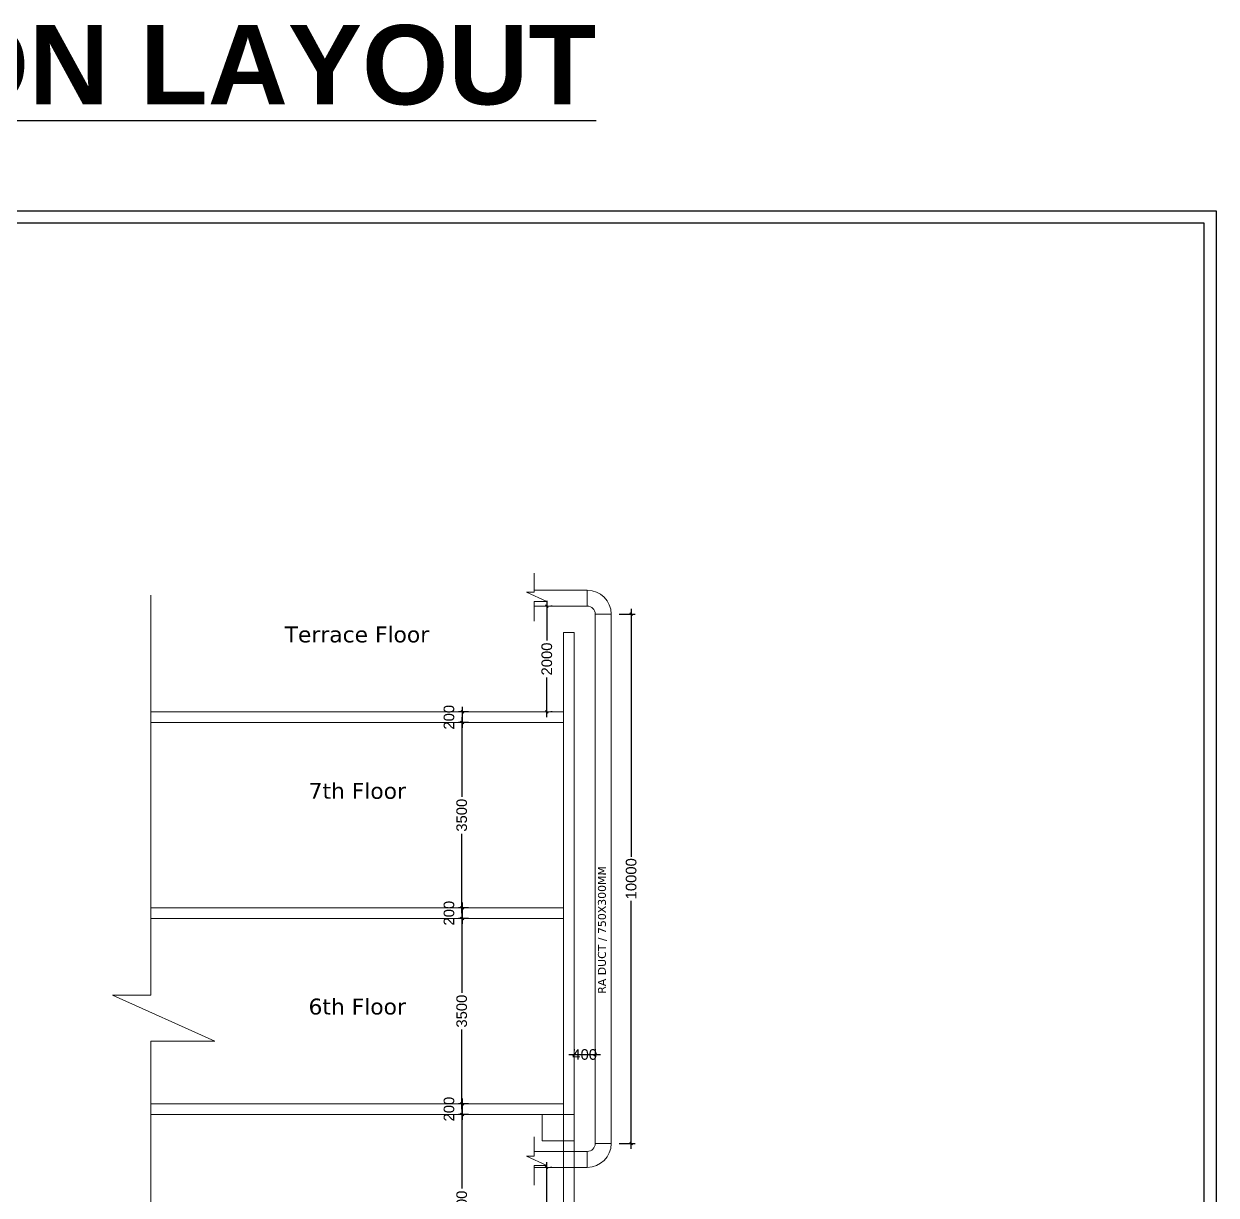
# Model space of a CAD drawing. Extents: x 3550807 to 4078732, y -628171 to -515859.
# Drawn here: x 4056221 to 4078732, y -537979 to -515859 of the extents above; entities that cross this region are included whole.
import ezdxf

# ---------------------------------------------------------------- set-up
doc = ezdxf.new("R2010")
doc.units = 0
doc.header["$LTSCALE"] = 6
doc.header["$MEASUREMENT"] = 0
doc.layers.get('0').update_dxf_attribs({"linetype": 'CONTINUOUS'})
doc.layers.get('Defpoints').update_dxf_attribs({"linetype": 'CONTINUOUS'})
doc.layers.add('MEP_HVAC_RA_DUCT', color=1, linetype='CONTINUOUS', lineweight=9)
doc.layers.add('MEP_HVAC_TEXT', color=7, linetype='CONTINUOUS')
doc.layers.add('TITLE', color=7, linetype='CONTINUOUS')
doc.styles.add('ARIAL', font='arial.ttf')
doc.styles.add('VERDANA', font='verdana.ttf')
doc.dimstyles.new('TEXT', dxfattribs={"dimscale": 0, "dimtxt": 500, "dimasz": 100, "dimexe": 75, "dimexo": 100, "dimgap": 50, "dimtad": 0, "dimdec": 0, "dimzin": 0, "dimdsep": 46, "dimtxsty": 'ARIAL', "dimblk": 'OBLIQUE', "dimcen": 0.09, "dimdle": 100, "dimclrd": 256, "dimclre": 256, "dimclrt": 6, "dimadec": 0, "dimazin": 0, "dimtfac": 1, "dimtdec": 0, "dimtofl": 0, "dimtmove": 2, "dimatfit": 3, "dimfxl": 0, "dimfrac": 2, "dimtolj": 1, "dimtzin": 0, "dimarcsym": 0})

# ---------------------------------------------------------------- blocks, each defined once
blk = doc.blocks.new('_Oblique')
at = {"color": 0, "linetype": 'ByBlock', "lineweight": -2}
blk.add_line((-0.5, -0.5), (0.5, 0.5), dxfattribs=at)
blk = doc.blocks.new('*D162')
at = {"layer": 'Defpoints', "color": 0, "linetype": 'ByBlock', "transparency": 16777216}
for p in [(4066091.880919199, -537453.8148133053), (4066091.880919199, -539953.8148133053), (4066091.880919229, -539953.8148133053)]:
    blk.add_point(p, dxfattribs=at)
at = {"layer": 'MEP_HVAC_RA_DUCT', "linetype": 'ByBlock', "lineweight": -2, "transparency": 16777216}
for p, q in [((4066091.880919229, -537353.8148133053), (4066091.880919229, -538353.8148133052)), ((4066191.880919199, -537453.8148133053), (4066166.880919229, -537453.8148133053)), ((4066091.880919229, -540053.8148133053), (4066091.880919229, -539053.8148133052)), ((4066191.880919199, -539953.8148133053), (4066166.880919229, -539953.8148133053))]:
    blk.add_line(p, q, dxfattribs=at)
at = {"layer": 'MEP_HVAC_RA_DUCT', "linetype": 'ByBlock', "lineweight": -2, "transparency": 16777216, "xscale": 50, "yscale": 50, "zscale": 50}
for p, rotation in [((4066091.880919229, -537453.8148133053), 90), ((4066091.880919229, -539953.8148133053), 270)]:
    blk.add_blockref('_Oblique', p, dxfattribs=dict(at, rotation=rotation))
at = {"layer": 'MEP_HVAC_RA_DUCT', "color": 6, "linetype": 'ByBlock', "transparency": 16777216, "insert": (4066091.880919229, -538703.8148133053), "char_height": 200, "attachment_point": 5, "rotation": 90, "style": 'ARIAL'}
blk.add_mtext('\\A1;2500', dxfattribs=at)
blk = doc.blocks.new('*D163')
at = {"layer": 'Defpoints', "color": 0, "linetype": 'ByBlock', "transparency": 16777216}
for p in [(4066609.740538274, -535323.18789704), (4067009.740538274, -535323.18789704), (4067009.740538274, -535323.18789704)]:
    blk.add_point(p, dxfattribs=at)
at = {"layer": 'MEP_HVAC_RA_DUCT', "linetype": 'ByBlock', "lineweight": -2, "transparency": 16777216}
for p, q in [((4066509.740538274, -535323.18789704), (4067109.740538274, -535323.18789704)), ((4066609.740538274, -535223.18789704), (4066609.740538274, -535248.18789704)), ((4067009.740538274, -535223.18789704), (4067009.740538274, -535248.18789704))]:
    blk.add_line(p, q, dxfattribs=at)
at = {"layer": 'MEP_HVAC_RA_DUCT', "linetype": 'ByBlock', "lineweight": -2, "transparency": 16777216, "xscale": 50, "yscale": 50, "zscale": 50, "rotation": 180}
blk.add_blockref('_Oblique', (4066609.740538274, -535323.18789704), dxfattribs=at)
at = {"layer": 'MEP_HVAC_RA_DUCT', "linetype": 'ByBlock', "lineweight": -2, "transparency": 16777216, "xscale": 50, "yscale": 50, "zscale": 50}
blk.add_blockref('_Oblique', (4067009.740538274, -535323.18789704), dxfattribs=at)
at = {"layer": 'MEP_HVAC_RA_DUCT', "color": 6, "linetype": 'ByBlock', "transparency": 16777216, "insert": (4066809.740538274, -535323.18789704), "char_height": 200, "attachment_point": 5, "style": 'ARIAL'}
blk.add_mtext('\\A1;400', dxfattribs=at)
blk = doc.blocks.new('*D164')
at = {"layer": 'Defpoints', "color": 0, "linetype": 'ByBlock', "transparency": 16777216}
for p in [(4067359.740538273, -527003.8148133054), (4067687.296423995, -527003.8148133054), (4067359.740538274, -537003.8148133052)]:
    blk.add_point(p, dxfattribs=at)
at = {"layer": 'MEP_HVAC_RA_DUCT', "linetype": 'ByBlock', "lineweight": -2, "transparency": 16777216}
for p, q in [((4067687.296423995, -526903.8148133054), (4067687.296423995, -531587.2390970704)), ((4067459.740538273, -527003.8148133054), (4067762.296423995, -527003.8148133054)), ((4067687.296423995, -537103.8148133052), (4067687.296423995, -532420.3905295399)), ((4067459.740538274, -537003.8148133052), (4067762.296423995, -537003.8148133052))]:
    blk.add_line(p, q, dxfattribs=at)
at = {"layer": 'MEP_HVAC_RA_DUCT', "linetype": 'ByBlock', "lineweight": -2, "transparency": 16777216, "xscale": 50, "yscale": 50, "zscale": 50}
for p, rotation in [((4067687.296423995, -527003.8148133054), 90), ((4067687.296423995, -537003.8148133052), 270)]:
    blk.add_blockref('_Oblique', p, dxfattribs=dict(at, rotation=rotation))
at = {"layer": 'MEP_HVAC_RA_DUCT', "color": 6, "linetype": 'ByBlock', "transparency": 16777216, "insert": (4067687.296423995, -532003.8148133053), "char_height": 200, "attachment_point": 5, "rotation": 90, "style": 'ARIAL'}
blk.add_mtext('\\A1;10000', dxfattribs=at)
blk = doc.blocks.new('*D165')
at = {"layer": 'Defpoints', "color": 0, "linetype": 'ByBlock', "transparency": 16777216}
for p in [(4064488.261919264, -536453.8148133053), (4064488.261919286, -536453.8148133053), (4064488.261919264, -539953.8148133053)]:
    blk.add_point(p, dxfattribs=at)
at = {"layer": 'MEP_HVAC_RA_DUCT', "linetype": 'ByBlock', "lineweight": -2, "transparency": 16777216}
for p, q in [((4064488.261919286, -536353.8148133053), (4064488.261919286, -537855.58834673)), ((4064588.261919264, -536453.8148133053), (4064563.261919286, -536453.8148133053)), ((4064488.261919286, -540053.8148133053), (4064488.261919286, -538552.0412798813)), ((4064588.261919264, -539953.8148133053), (4064563.261919286, -539953.8148133053))]:
    blk.add_line(p, q, dxfattribs=at)
at = {"layer": 'MEP_HVAC_RA_DUCT', "linetype": 'ByBlock', "lineweight": -2, "transparency": 16777216, "xscale": 50, "yscale": 50, "zscale": 50}
for p, rotation in [((4064488.261919286, -536453.8148133053), 90), ((4064488.261919286, -539953.8148133053), 270)]:
    blk.add_blockref('_Oblique', p, dxfattribs=dict(at, rotation=rotation))
at = {"layer": 'MEP_HVAC_RA_DUCT', "color": 6, "linetype": 'ByBlock', "transparency": 16777216, "insert": (4064488.261919286, -538203.8148133053), "char_height": 200, "attachment_point": 5, "rotation": 90, "style": 'ARIAL'}
blk.add_mtext('\\A1;3500', dxfattribs=at)
blk = doc.blocks.new('*D146')
at = {"layer": 'Defpoints', "color": 0, "linetype": 'ByBlock', "transparency": 16777216}
for p in [(4064500.358099527, -536253.8148133053), (4064716.287283884, -536253.8148133053), (4064716.287283884, -536453.8148133053)]:
    blk.add_point(p, dxfattribs=at)
at = {"layer": 'MEP_HVAC_RA_DUCT', "linetype": 'ByBlock', "lineweight": -2, "transparency": 16777216}
for p, q in [((4064500.358099527, -536553.8148133053), (4064500.358099527, -536153.8148133053)), ((4064616.287283884, -536253.8148133053), (4064425.358099527, -536253.8148133053)), ((4064616.287283884, -536453.8148133053), (4064425.358099527, -536453.8148133053))]:
    blk.add_line(p, q, dxfattribs=at)
at = {"layer": 'MEP_HVAC_RA_DUCT', "linetype": 'ByBlock', "lineweight": -2, "transparency": 16777216, "xscale": 50, "yscale": 50, "zscale": 50}
for p, rotation in [((4064500.358099527, -536253.8148133053), 90), ((4064500.358099527, -536453.8148133053), 270)]:
    blk.add_blockref('_Oblique', p, dxfattribs=dict(at, rotation=rotation))
at = {"layer": 'MEP_HVAC_RA_DUCT', "color": 6, "linetype": 'ByBlock', "transparency": 16777216, "insert": (4064248.243501983, -536353.8148133053), "char_height": 200, "attachment_point": 5, "rotation": 90, "style": 'ARIAL'}
blk.add_mtext('\\A1;200', dxfattribs=at)
blk = doc.blocks.new('*D147')
at = {"layer": 'Defpoints', "color": 0, "linetype": 'ByBlock', "transparency": 16777216}
for p in [(4064488.261919264, -532753.8148133053), (4064488.261919292, -532753.8148133053), (4064488.261919264, -536253.8148133053)]:
    blk.add_point(p, dxfattribs=at)
at = {"layer": 'MEP_HVAC_RA_DUCT', "linetype": 'ByBlock', "lineweight": -2, "transparency": 16777216}
for p, q in [((4064488.261919292, -532653.8148133053), (4064488.261919292, -534155.58834673)), ((4064588.261919264, -532753.8148133053), (4064563.261919292, -532753.8148133053)), ((4064488.261919292, -536353.8148133053), (4064488.261919292, -534852.0412798813)), ((4064588.261919264, -536253.8148133053), (4064563.261919292, -536253.8148133053))]:
    blk.add_line(p, q, dxfattribs=at)
at = {"layer": 'MEP_HVAC_RA_DUCT', "linetype": 'ByBlock', "lineweight": -2, "transparency": 16777216, "xscale": 50, "yscale": 50, "zscale": 50}
for p, rotation in [((4064488.261919292, -532753.8148133053), 90), ((4064488.261919292, -536253.8148133053), 270)]:
    blk.add_blockref('_Oblique', p, dxfattribs=dict(at, rotation=rotation))
at = {"layer": 'MEP_HVAC_RA_DUCT', "color": 6, "linetype": 'ByBlock', "transparency": 16777216, "insert": (4064488.261919292, -534503.8148133053), "char_height": 200, "attachment_point": 5, "rotation": 90, "style": 'ARIAL'}
blk.add_mtext('\\A1;3500', dxfattribs=at)
blk = doc.blocks.new('*D148')
at = {"layer": 'Defpoints', "color": 0, "linetype": 'ByBlock', "transparency": 16777216}
for p in [(4064500.358099533, -532553.8148133053), (4064716.287283884, -532553.8148133053), (4064716.287283884, -532753.8148133053)]:
    blk.add_point(p, dxfattribs=at)
at = {"layer": 'MEP_HVAC_RA_DUCT', "linetype": 'ByBlock', "lineweight": -2, "transparency": 16777216}
for p, q in [((4064616.287283884, -532553.8148133053), (4064425.358099533, -532553.8148133053)), ((4064500.358099533, -532853.8148133053), (4064500.358099533, -532453.8148133053)), ((4064616.287283884, -532753.8148133053), (4064425.358099533, -532753.8148133053))]:
    blk.add_line(p, q, dxfattribs=at)
at = {"layer": 'MEP_HVAC_RA_DUCT', "linetype": 'ByBlock', "lineweight": -2, "transparency": 16777216, "xscale": 50, "yscale": 50, "zscale": 50}
for p, rotation in [((4064500.358099533, -532553.8148133053), 90), ((4064500.358099533, -532753.8148133053), 270)]:
    blk.add_blockref('_Oblique', p, dxfattribs=dict(at, rotation=rotation))
at = {"layer": 'MEP_HVAC_RA_DUCT', "color": 6, "linetype": 'ByBlock', "transparency": 16777216, "insert": (4064248.243501988, -532653.8148133053), "char_height": 200, "attachment_point": 5, "rotation": 90, "style": 'ARIAL'}
blk.add_mtext('\\A1;200', dxfattribs=at)
blk = doc.blocks.new('*D149')
at = {"layer": 'Defpoints', "color": 0, "linetype": 'ByBlock', "transparency": 16777216}
for p in [(4064488.261919264, -529053.8148133053), (4064488.261919294, -529053.8148133053), (4064488.261919264, -532553.8148133053)]:
    blk.add_point(p, dxfattribs=at)
at = {"layer": 'MEP_HVAC_RA_DUCT', "linetype": 'ByBlock', "lineweight": -2, "transparency": 16777216}
for p, q in [((4064488.261919294, -528953.8148133053), (4064488.261919294, -530455.58834673)), ((4064588.261919264, -529053.8148133053), (4064563.261919294, -529053.8148133053)), ((4064488.261919294, -532653.8148133053), (4064488.261919294, -531152.0412798813)), ((4064588.261919264, -532553.8148133053), (4064563.261919294, -532553.8148133053))]:
    blk.add_line(p, q, dxfattribs=at)
at = {"layer": 'MEP_HVAC_RA_DUCT', "linetype": 'ByBlock', "lineweight": -2, "transparency": 16777216, "xscale": 50, "yscale": 50, "zscale": 50}
for p, rotation in [((4064488.261919294, -529053.8148133053), 90), ((4064488.261919294, -532553.8148133053), 270)]:
    blk.add_blockref('_Oblique', p, dxfattribs=dict(at, rotation=rotation))
at = {"layer": 'MEP_HVAC_RA_DUCT', "color": 6, "linetype": 'ByBlock', "transparency": 16777216, "insert": (4064488.261919294, -530803.8148133053), "char_height": 200, "attachment_point": 5, "rotation": 90, "style": 'ARIAL'}
blk.add_mtext('\\A1;3500', dxfattribs=at)
blk = doc.blocks.new('*D150')
at = {"layer": 'Defpoints', "color": 0, "linetype": 'ByBlock', "transparency": 16777216}
for p in [(4064500.358099535, -528853.8148133053), (4064716.287283884, -528853.8148133053), (4064716.287283884, -529053.8148133053)]:
    blk.add_point(p, dxfattribs=at)
at = {"layer": 'MEP_HVAC_RA_DUCT', "linetype": 'ByBlock', "lineweight": -2, "transparency": 16777216}
for p, q in [((4064500.358099535, -529153.8148133053), (4064500.358099535, -528753.8148133053)), ((4064616.287283884, -528853.8148133053), (4064425.358099535, -528853.8148133053)), ((4064616.287283884, -529053.8148133053), (4064425.358099535, -529053.8148133053))]:
    blk.add_line(p, q, dxfattribs=at)
at = {"layer": 'MEP_HVAC_RA_DUCT', "linetype": 'ByBlock', "lineweight": -2, "transparency": 16777216, "xscale": 50, "yscale": 50, "zscale": 50}
for p, rotation in [((4064500.358099535, -528853.8148133053), 90), ((4064500.358099535, -529053.8148133053), 270)]:
    blk.add_blockref('_Oblique', p, dxfattribs=dict(at, rotation=rotation))
at = {"layer": 'MEP_HVAC_RA_DUCT', "color": 6, "linetype": 'ByBlock', "transparency": 16777216, "insert": (4064248.24350199, -528953.8148133053), "char_height": 200, "attachment_point": 5, "rotation": 90, "style": 'ARIAL'}
blk.add_mtext('\\A1;200', dxfattribs=at)
blk = doc.blocks.new('*D151')
at = {"layer": 'Defpoints', "color": 0, "linetype": 'ByBlock', "transparency": 16777216}
for p in [(4066095.020167278, -526853.8148133053), (4066095.020167278, -528853.8148133053), (4066095.020167304, -528853.8148133053)]:
    blk.add_point(p, dxfattribs=at)
at = {"layer": 'MEP_HVAC_RA_DUCT', "linetype": 'ByBlock', "lineweight": -2, "transparency": 16777216}
for p, q in [((4066095.020167304, -526753.8148133053), (4066095.020167304, -527503.8148133056)), ((4066195.020167278, -526853.8148133053), (4066170.020167304, -526853.8148133053)), ((4066095.020167304, -528953.8148133053), (4066095.020167304, -528203.8148133056)), ((4066195.020167278, -528853.8148133053), (4066170.020167304, -528853.8148133053))]:
    blk.add_line(p, q, dxfattribs=at)
at = {"layer": 'MEP_HVAC_RA_DUCT', "linetype": 'ByBlock', "lineweight": -2, "transparency": 16777216, "xscale": 50, "yscale": 50, "zscale": 50}
for p, rotation in [((4066095.020167304, -526853.8148133053), 90), ((4066095.020167304, -528853.8148133053), 270)]:
    blk.add_blockref('_Oblique', p, dxfattribs=dict(at, rotation=rotation))
at = {"layer": 'MEP_HVAC_RA_DUCT', "color": 6, "linetype": 'ByBlock', "transparency": 16777216, "insert": (4066095.020167304, -527853.8148133053), "char_height": 200, "attachment_point": 5, "rotation": 90, "style": 'ARIAL'}
blk.add_mtext('\\A1;2000', dxfattribs=at)

msp = doc.modelspace()

# ---------------------------------------------------------------- linework, layer by layer
for points in [[(4078732.490549834, -519387.1143226366), (4078732.490549834, -551398.5349615149), (4033651.285366215, -551398.5349615149), (4033651.285366215, -519387.1143226366)], [(4078500.658129214, -519618.9467432536), (4078500.658129214, -551166.7025408972), (4033883.117786832, -551166.7025408972), (4033883.117786832, -519618.9467432536)]]:
    msp.add_lwpolyline(points, close=True)
at = {"layer": 'MEP_HVAC_RA_DUCT', "color": 8, "linetype": 'ByBlock'}
for p, q in [((4065853.837777957, -526230.3593649744), (4065853.837777957, -526591.9923890005)), ((4065853.837777957, -526591.9923890005), (4065709.016045397, -526591.9923890005)), ((4065709.016045397, -526591.9923890005), (4066095.020167278, -526765.6372376101)), ((4066095.020167278, -526765.6372376101), (4065853.837777957, -526765.6372376101)), ((4065853.837777957, -526765.6372376101), (4065853.837777957, -527137.6060658637)), ((4066609.740538274, -527353.8148133053), (4066409.740538274, -527353.8148133053)), ((4066409.740538274, -527353.8148133053), (4066409.740538274, -542153.8148133053)), ((4066609.740538274, -542153.8148133053), (4066609.740538274, -527353.8148133053)), ((4065853.837777957, -536880.3593649744), (4065853.837777957, -537241.9923890005)), ((4065853.837777957, -537241.9923890005), (4065709.016045397, -537241.9923890005)), ((4065709.016045397, -537241.9923890005), (4066095.020167278, -537415.6372376101)), ((4066095.020167278, -537415.6372376101), (4065853.837777957, -537415.6372376101)), ((4065853.837777957, -537415.6372376101), (4065853.837777957, -537787.6060658637))]:
    msp.add_line(p, q, dxfattribs=at)
for points in [[(4058621.118848147, -526650.1579548478), (4058621.118848147, -534204.3939918855), (4057897.010185347, -534204.3939918855), (4059827.030794751, -535072.6182349331), (4058621.118848147, -535072.6182349331), (4058621.118848147, -542153.8148133053)], [(4066409.740538274, -528853.8148133053), (4058621.118848147, -528853.8148133053)], [(4066409.740538274, -529053.8148133053), (4058621.118848147, -529053.8148133053)], [(4066409.740538274, -532553.8148133053), (4058621.118848147, -532553.8148133053)], [(4066409.740538274, -532753.8148133053), (4058621.118848147, -532753.8148133053)], [(4066409.740538274, -536253.8148133053), (4058621.118848147, -536253.8148133053)], [(4066409.740538274, -536453.8148133053), (4058621.118848147, -536453.8148133053)], [(4066009.740538274, -536453.8148133053), (4066009.740538274, -536953.8148133053), (4066609.740538274, -536953.8148133053), (4066609.740538273, -536453.8148133053), (4066009.740538274, -536453.8148133053)]]:
    msp.add_lwpolyline(points, dxfattribs=at)
at = {"layer": 'MEP_HVAC_RA_DUCT', "linetype": 'ByBlock'}
for points in [[(4066859.740538274, -537453.8148133053, 0.414213562373095), (4067309.740538274, -537003.8148133053), (4067309.740538273, -528853.8148133053), (4067309.740538273, -527003.8148133053, 0.414213562373095), (4066859.740538273, -526553.8148133053), (4065853.837777957, -526553.8148133053)], [(4066859.740538274, -537153.8148133053, 0.4142135623730951), (4067009.740538274, -537003.8148133053), (4067009.740538273, -528853.8148133053), (4067009.740538273, -527003.8148133053, 0.414213562373095), (4066859.740538273, -526853.8148133053), (4065853.837777957, -526853.8148133053)]]:
    msp.add_lwpolyline(points, format="xyb", dxfattribs=at)
for points in [[(4066859.740538273, -526553.8148133053), (4066859.740538273, -526853.8148133053)], [(4067009.740538273, -527003.8148133055), (4067309.740538273, -527003.8148133055)], [(4067009.740538274, -537003.8148133052), (4067309.740538274, -537003.8148133052)], [(4065853.837777957, -537153.8148133053), (4066859.740538274, -537153.8148133053)], [(4066859.740538274, -537453.8148133053), (4066859.740538274, -537153.8148133053)], [(4065853.837777957, -537453.8148133053), (4066859.740538274, -537453.8148133053)]]:
    msp.add_lwpolyline(points, dxfattribs=at)

# ---------------------------------------------------------------- texts
at = {"layer": 'MEP_HVAC_TEXT', "color": 8, "linetype": 'ByBlock', "char_height": 300, "width": 4792.06675474753, "attachment_point": 1, "rotation": 359.9931245972403, "style": 'VERDANA'}
for s, insert in [('\\pi1028.60557;{\\C3;Terrace Floor}', (4060116.003632764, -527239.0742650013, 8.658389560878277e-09)), ('\\pi1481.527;{\\C3;7th Floor}', (4060116.003632764, -530193.7024100787, 8.658389560878277e-09)), ('\\pi1479.81444;{\\C3;6th Floor}', (4060116.003632764, -534266.9716932805, 8.658389560878277e-09))]:
    msp.add_mtext(s, dxfattribs=dict(at, insert=insert))
at = {"layer": 'MEP_HVAC_TEXT', "color": 0, "linetype": 'ByBlock', "insert": (4067060.089365961, -534696.97184272), "char_height": 150, "width": 3456.840705808892, "attachment_point": 1, "rotation": 89.99312459724031, "style": 'VERDANA'}
msp.add_mtext('\\pi522.07381;{\\C1;RA} DUCT / 750X300MM', dxfattribs=at)
at = {"layer": 'TITLE', "color": 6, "insert": (4054513.670086542, -515880.8896681997), "char_height": 1500, "width": 36564.73977175262, "attachment_point": 2, "style": 'ARIAL'}
msp.add_mtext('{\\fArial|b1|i0|c0|p34;\\LHVAC SECTION LAYOUT}', dxfattribs=at)

# ---------------------------------------------------------------- dimensions: what is measured, and where the dimension line sits
at = {"layer": 'MEP_HVAC_RA_DUCT', "linetype": 'ByBlock'}
for base, p1, p2, picture, middle in [((4066095.020167304, -528853.8148133053), (4066095.020167278, -526853.8148133053), (4066095.020167278, -528853.8148133053), '*D151', (4066095.020167304, -527853.8148133053)), ((4067687.296423995, -527003.8148133054), (4067359.740538274, -537003.8148133052), (4067359.740538273, -527003.8148133054), '*D164', (4067687.296423995, -532003.8148133053)), ((4064500.358099535, -528853.8148133053), (4064716.287283884, -529053.8148133053), (4064716.287283884, -528853.8148133053), '*D150', (4064248.24350199, -528953.8148133053)), ((4064488.261919294, -529053.8148133053), (4064488.261919264, -532553.8148133053), (4064488.261919264, -529053.8148133053), '*D149', (4064488.261919294, -530803.8148133053)), ((4064500.358099533, -532553.8148133053), (4064716.287283884, -532753.8148133053), (4064716.287283884, -532553.8148133053), '*D148', (4064248.243501988, -532653.8148133053)), ((4064488.261919292, -532753.8148133053), (4064488.261919264, -536253.8148133053), (4064488.261919264, -532753.8148133053), '*D147', (4064488.261919292, -534503.8148133053)), ((4064500.358099527, -536253.8148133053), (4064716.287283884, -536453.8148133053), (4064716.287283884, -536253.8148133053), '*D146', (4064248.243501983, -536353.8148133053)), ((4064488.261919286, -536453.8148133053), (4064488.261919264, -539953.8148133053), (4064488.261919264, -536453.8148133053), '*D165', (4064488.261919286, -538203.8148133053)), ((4066091.880919229, -539953.8148133053), (4066091.880919199, -537453.8148133053), (4066091.880919199, -539953.8148133053), '*D162', (4066091.880919229, -538703.8148133053))]:
    dim = msp.add_linear_dim(base=base, p1=p1, p2=p2, angle=90, dimstyle='TEXT', override={"dimscale": 1, "dimtxt": 200, "dimasz": 50}, dxfattribs=at)
    dim.commit()
    dim.dimension.update_dxf_attribs({"geometry": picture, "text_midpoint": middle})
dim = msp.add_linear_dim(base=(4067009.740538274, -535323.18789704), p1=(4066609.740538274, -535323.18789704), p2=(4067009.740538274, -535323.18789704), dimstyle='TEXT', override={"dimscale": 1, "dimtxt": 200, "dimasz": 50}, dxfattribs=at)
dim.commit()
dim.dimension.update_dxf_attribs({"geometry": '*D163', "text_midpoint": (4066809.740538274, -535323.18789704), "dimtype": 160})

doc.saveas('drawing.dxf')
